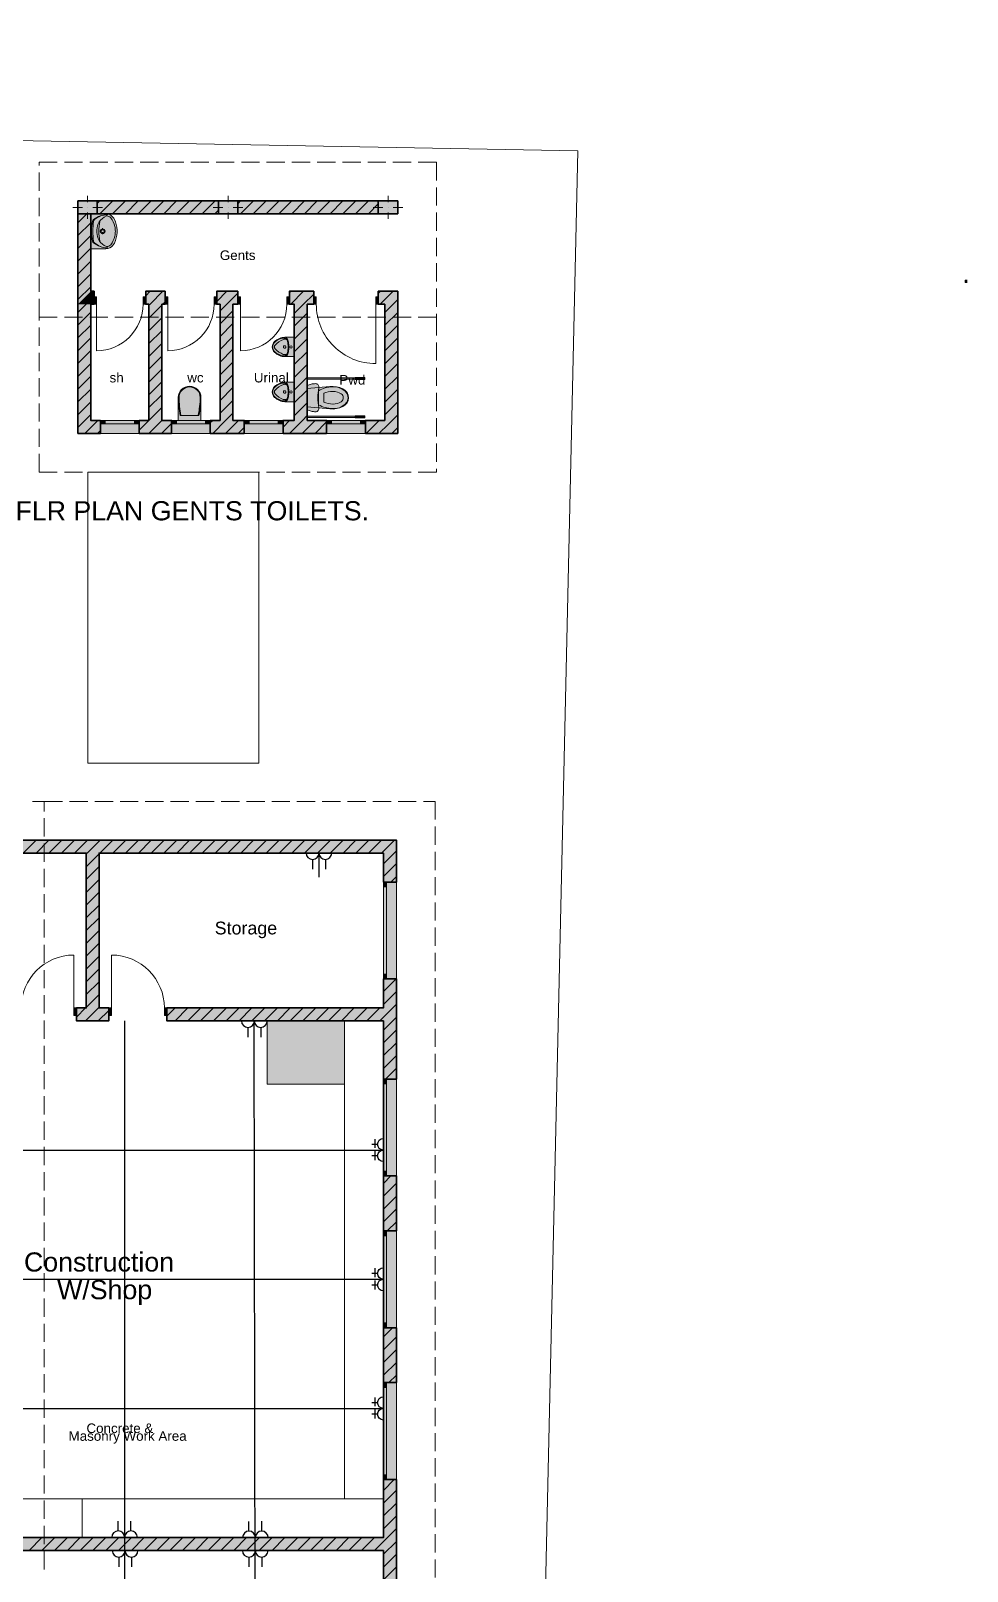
# Model space of a CAD drawing. Header units: millimetres. Extents: x 140718 to 249917, y 39137 to 308394.
# Drawn here: x 235426 to 249917, y 284549 to 308394 of the extents above; entities that cross this region are included whole.
import ezdxf

# ---------------------------------------------------------------- set-up
doc = ezdxf.new("R2010")
doc.units = ezdxf.units.MM
doc.layers.get('0').update_dxf_attribs({"color": 1})
for name, color, linetype in [('lights', 1, 'Continuous'), ('PDF_2D Drafting - General', 7, 'Continuous'), ('PLACEMENT', 40, 'Continuous'), ('power', 130, 'Continuous')]:
    doc.layers.add(name, color=color, linetype=linetype)
for name, color, linetype, true_color in [('PDF_Geometry', 7, 'Continuous', 0xff6600), ('PDF_Interior$-$Furniture$', 7, 'Continuous', 0x6a6a6a), ('PDF_Shell - Roof', 7, 'Continuous', 0xbf8080), ('PDF_Solid Fills', 7, 'Continuous', 0xffffff), ('PDF_Structural - Bearing', 7, 'Continuous', 0xffffff)]:
    doc.layers.add(name, color=color, linetype=linetype, true_color=true_color)
doc.styles.add('PDF Arial-BoldMT', font='arial.ttf')
doc.styles.add('PDF ArialMT', font='arial.ttf')

# ---------------------------------------------------------------- blocks, each defined once
blk = doc.blocks.new('SCKT')
at = {"layer": 'PDF_Geometry', "color": 1, "lineweight": 25}
for points in [[(-4, -604), (-4, 597)], [(298, 295), (594, 295)], [(446, 570), (446, 110)], [(298, -303), (594, -303)], [(399, -123), (399, -123)], [(446, -59), (446, -525)]]:
    blk.add_lwpolyline(points, dxfattribs=at)
blk.add_lwpolyline([(0, -598, 1), (0, 0, 1), (0, 598)], format="xyb", dxfattribs=at)
blk = doc.blocks.new('socket')
at = {"layer": 'lights'}
for p, q in [((-100, 100), (-252, 100)), ((0, -198), (0, 200)), ((-100, -98), (-250, -98))]:
    blk.add_line(p, q, dxfattribs=at)
for centre in [(0, 100), (0, -98)]:
    blk.add_arc(centre, 100, 90, 270, dxfattribs=at)

msp = doc.modelspace()

# ---------------------------------------------------------------- hatches: boundary and pattern name
at = {"layer": 'PDF_Interior$-$Furniture$', "true_color": 0xffffff, "transparency": 33554559}
for points in [[(236583, 305021), (236591, 305021), (236599, 305022), (236615, 305024), (236630, 305028), (236645, 305034), (236659, 305041), (236673, 305050), (236685, 305061), (236696, 305073), (236708, 305090), (236719, 305109), (236728, 305128), (236736, 305148), (236744, 305171), (236749, 305188), (236754, 305209), (236758, 305230), (236761, 305251), (236763, 305273), (236764, 305291), (236763, 305310), (236761, 305331), (236758, 305353), (236754, 305374), (236749, 305394), (236743, 305416), (236736, 305435), (236728, 305455), (236719, 305474), (236708, 305493), (236696, 305510), (236685, 305522), (236673, 305533), (236659, 305542), (236645, 305549), (236630, 305555), (236615, 305559), (236599, 305561), (236583, 305561), (236354, 305561), (236354, 305021)], [(239504, 303650), (239361, 303650), (239350, 303650), (239339, 303649), (239328, 303648), (239317, 303646), (239306, 303643), (239295, 303640), (239285, 303637), (239274, 303632), (239264, 303628), (239254, 303623), (239244, 303617), (239234, 303611), (239225, 303604), (239216, 303598), (239208, 303591), (239200, 303583), (239192, 303575), (239184, 303565), (239178, 303555), (239173, 303545), (239169, 303534), (239166, 303523), (239164, 303511), (239164, 303500), (239504, 303500)], [(239504, 303350), (239504, 303500), (239164, 303500), (239164, 303488), (239166, 303477), (239169, 303466), (239173, 303455), (239178, 303444), (239184, 303435), (239192, 303425), (239200, 303417), (239208, 303409), (239216, 303402), (239225, 303395), (239234, 303389), (239244, 303383), (239254, 303377), (239264, 303372), (239274, 303367), (239285, 303363), (239295, 303360), (239306, 303356), (239317, 303354), (239328, 303352), (239339, 303351), (239350, 303350), (239361, 303350)], [(237883, 302892), (237874, 302891), (237866, 302891), (237857, 302890), (237849, 302888), (237840, 302886), (237832, 302884), (237824, 302882), (237816, 302878), (237808, 302875), (237800, 302871), (237793, 302867), (237786, 302862), (237779, 302857), (237772, 302852), (237765, 302847), (237759, 302841), (237753, 302835), (237748, 302828), (237742, 302821), (237737, 302814), (237733, 302807), (237729, 302800), (237725, 302792), (237721, 302784), (237718, 302776), (237715, 302768), (237713, 302760), (237711, 302752), (237710, 302743), (237709, 302735), (237708, 302726), (237708, 302718), (237708, 302362), (237883, 302362)], [(237883, 302892), (237883, 302362), (238058, 302362), (238058, 302718), (238058, 302726), (238057, 302735), (238056, 302743), (238054, 302752), (238053, 302760), (238050, 302768), (238048, 302776), (238045, 302784), (238041, 302792), (238037, 302800), (238033, 302807), (238028, 302814), (238023, 302821), (238018, 302828), (238013, 302835), (238007, 302841), (238000, 302847), (237994, 302852), (237987, 302857), (237980, 302862), (237973, 302867), (237965, 302871), (237958, 302875), (237950, 302878), (237942, 302882), (237934, 302884), (237925, 302886), (237917, 302888), (237909, 302890), (237900, 302891), (237892, 302891)], [(239504, 302953), (239361, 302953), (239350, 302953), (239339, 302952), (239328, 302951), (239317, 302949), (239306, 302947), (239295, 302943), (239285, 302940), (239274, 302936), (239264, 302931), (239254, 302926), (239244, 302920), (239234, 302914), (239225, 302908), (239216, 302901), (239208, 302894), (239200, 302886), (239192, 302878), (239184, 302868), (239178, 302859), (239173, 302848), (239169, 302837), (239166, 302826), (239164, 302815), (239164, 302803), (239504, 302803)], [(239704, 302527), (239719, 302520), (239734, 302514), (239750, 302509), (239766, 302505), (239782, 302501), (239799, 302499), (239816, 302497), (239832, 302497), (239844, 302498), (239855, 302502), (239865, 302508), (239873, 302516), (239879, 302526), (239883, 302537), (239885, 302548), (239884, 302560), (239877, 302598), (239872, 302637), (239869, 302675), (239868, 302714), (239869, 302753), (239872, 302792), (239877, 302830), (239884, 302869), (239885, 302880), (239883, 302892), (239879, 302903), (239873, 302912), (239865, 302921), (239855, 302927), (239844, 302930), (239832, 302932), (239816, 302931), (239799, 302930), (239782, 302927), (239766, 302924), (239750, 302920), (239734, 302914), (239719, 302908), (239704, 302901)], [(240157, 302545), (240207, 302557), (240254, 302576), (240291, 302602), (240320, 302635), (240337, 302673), (240344, 302714), (240337, 302755), (240320, 302794), (240291, 302827), (240254, 302852), (240207, 302871), (240157, 302884), (240106, 302889), (240054, 302888), (239704, 302855), (239704, 302573), (240054, 302541), (240106, 302539)], [(239504, 302653), (239504, 302803), (239164, 302803), (239164, 302791), (239166, 302780), (239169, 302769), (239173, 302758), (239178, 302748), (239184, 302738), (239192, 302728), (239200, 302720), (239208, 302712), (239216, 302705), (239225, 302698), (239234, 302692), (239244, 302686), (239254, 302680), (239264, 302675), (239274, 302671), (239285, 302666), (239295, 302663), (239306, 302660), (239317, 302657), (239328, 302655), (239339, 302654), (239350, 302653), (239361, 302653)]]:
    msp.add_hatch(color=7, dxfattribs=at).paths.add_polyline_path(points)
at = {"layer": 'PDF_Structural - Bearing', "transparency": 33554559}
for color, points in [(7, [(236154, 304162), (236354, 304362), (236404, 304362), (236404, 304277), (236404, 304162)]), (7, [(237204, 304362), (237504, 304362), (237504, 304277), (237504, 304162), (237204, 304162), (237204, 304277)]), (7, [(238304, 304277), (238304, 304362), (238629, 304362), (238629, 304277), (238629, 304162), (238304, 304162)]), (7, [(239429, 304277), (239429, 304362), (239804, 304362), (239804, 304277), (239804, 304162), (239429, 304162)]), (7, [(240804, 304362), (241104, 304362), (240904, 304162), (240804, 304162), (240804, 304277)]), (7, [(236154, 302162), (236354, 302362), (236504, 302362), (236504, 302312), (236504, 302162)]), (256, [(237104, 302362), (237104, 302312), (237104, 302162), (236504, 302162), (236504, 302312), (236504, 302362)]), (7, [(237104, 302312), (237104, 302362), (237604, 302362), (237604, 302312), (237604, 302162), (237104, 302162)]), (256, [(238204, 302362), (238204, 302312), (238204, 302162), (237604, 302162), (237604, 302312), (237604, 302362)]), (7, [(238204, 302162), (238204, 302312), (238204, 302362), (238729, 302362), (238729, 302312), (238729, 302162)]), (256, [(239329, 302362), (239329, 302312), (239329, 302162), (238729, 302162), (238729, 302312), (238729, 302362)]), (7, [(239329, 302162), (239329, 302312), (239329, 302362), (240004, 302362), (240004, 302312), (240004, 302162)]), (256, [(240604, 302362), (240604, 302312), (240604, 302162), (240004, 302162), (240004, 302312), (240004, 302362)]), (7, [(240604, 302312), (240604, 302362), (240904, 302362), (241104, 302162), (240604, 302162)]), (7, [(241083, 295866), (241083, 295216), (240933, 295216), (240883, 295216), (240883, 295666)]), (256, [(240883, 293717), (240883, 295216), (240933, 295216), (241083, 295216), (241083, 293717), (240933, 293717)]), (7, [(240883, 292167), (240883, 293717), (240933, 293717), (241083, 293717), (241083, 292167), (240933, 292167)]), (7, [(236133, 293267), (236633, 293267), (236633, 293152), (236633, 293067), (236133, 293067), (236133, 293152)]), (7, [(237533, 293267), (240883, 293267), (240883, 293067), (237533, 293067), (237533, 293152)]), (256, [(240883, 290667), (240883, 292167), (240933, 292167), (241083, 292167), (241083, 290667), (240933, 290667)]), (7, [(240883, 289817), (240883, 290667), (240933, 290667), (241083, 290667), (241083, 289817), (240933, 289817)]), (256, [(240883, 288317), (240883, 289817), (240933, 289817), (241083, 289817), (241083, 288317), (240933, 288317)]), (7, [(240883, 287467), (240883, 288317), (240933, 288317), (241083, 288317), (241083, 287467), (240933, 287467)]), (256, [(240883, 285967), (240883, 287467), (240933, 287467), (241083, 287467), (241083, 285967), (240933, 285967)]), (7, [(240883, 283968), (240883, 285967), (240933, 285967), (241083, 285967), (241083, 283968), (240933, 283968)])]:
    msp.add_hatch(color=color, dxfattribs=at).paths.add_polyline_path(points)

# ---------------------------------------------------------------- linework, layer by layer
at = {"layer": 'PDF_2D Drafting - General', "color": 8, "lineweight": 15, "true_color": 0x7f7f7f}
for points in [[(142093, 226003), (142712, 308394), (243894, 306536), (242082, 226003)], [(240283, 285667), (240283, 293067)], [(232485, 291367), (232485, 285667), (240883, 285667)], [(236223, 285068), (236223, 285667)]]:
    msp.add_lwpolyline(points, dxfattribs=at)
at = {"layer": 'PDF_2D Drafting - General', "lineweight": 13}
msp.add_lwpolyline([(236306, 301562), (238954, 301562), (238954, 297056), (236306, 297056)], close=True, dxfattribs=at)
at = {"layer": 'PDF_Geometry', "color": 39, "lineweight": 13, "true_color": 0x573938}
msp.add_lwpolyline([(249917, 304533), (249884, 304533), (249884, 304499), (249917, 304499)], dxfattribs=at)
at = {"layer": 'PDF_Interior$-$Furniture$', "lineweight": 20}
for points in [[(236764, 305291, 0.018679), (236763, 305310, 0.096344), (236719, 305474, 0.049445), (236696, 305510, 0.227462), (236588, 305562, 0.010566), (236583, 305561), (236354, 305561), (236354, 305021), (236583, 305021, 0.010647), (236588, 305021, 0.227449), (236696, 305073, 0.049467), (236719, 305109, 0.096326), (236763, 305273, 0.018663)], [(236725, 305366, 0.12806), (236663, 305500, 0.218033), (236602, 305528, 0.016418), (236597, 305528, 0.156079), (236483, 305435, 0.135923), (236448, 305311, 0.018288), (236449, 305291, 0.018247), (236448, 305272, 0.135923), (236483, 305148, 0.156083), (236597, 305055, 0.016418), (236602, 305055, 0.218028), (236663, 305083, 0.128026), (236725, 305217, 0.058839), (236734, 305291, 0.058852)], [(239386, 303613, 0.25868), (239342, 303637, 0.025019), (239338, 303637, 0.148208), (239206, 303581, 0.211776), (239170, 303500, 0.211797), (239206, 303419, 0.148206), (239338, 303363, 0.025043), (239342, 303363, 0.25868), (239386, 303387, 0.079386), (239398, 303413, 0.057137), (239408, 303500, 0.05713), (239398, 303587, 0.079389)], [(239386, 302916, 0.258643), (239342, 302940, 0.022546), (239338, 302940, 0.148128), (239206, 302884, 0.211743), (239170, 302803, 0.211685), (239206, 302722, 0.148133), (239338, 302666, 0.022546), (239342, 302666, 0.258656), (239386, 302690, 0.079228), (239398, 302717, 0.057106), (239408, 302803, 0.05712), (239398, 302890, 0.079228)], [(240116, 302882, 0.013772), (240102, 302881, 0.005905), (240092, 302881, 0.133325), (239877, 302823), (239877, 302714), (239877, 302605, 0.133373), (240092, 302547, 0.005905), (240102, 302547, 0.013772), (240116, 302547, 0.214635), (240308, 302633, 0.158582), (240335, 302714, 0.158576), (240308, 302795, 0.214592)], [(240229, 302776, 0.140197), (240106, 302812, 0.004945), (240101, 302812, 0.100905), (239959, 302783), (239959, 302714), (239959, 302645, 0.100905), (240101, 302616, 0.004945), (240106, 302616, 0.140199), (240229, 302652, 0.234015), (240261, 302714, 0.234015)]]:
    msp.add_lwpolyline(points, format="xyb", close=True, dxfattribs=at)
for points in [[(236365, 305286, 0.055586), (236382, 305137, 0.166138), (236397, 305112, 0.173325), (236612, 305035, 0.003235), (236618, 305035, -0.00439), (236612, 305035, -0.182842), (236412, 305112, -0.179667), (236397, 305139, -0.033327), (236386, 305292, -0.032529), (236397, 305444, -0.179182), (236412, 305471, -0.182799), (236614, 305547, 0.172867), (236397, 305471, 0.16266), (236382, 305446, 0.055268), (236365, 305297)], [(236492, 305442, 0.038282), (236480, 305291, 0.038246), (236492, 305140)], [(239199, 303583, 0.204179), (239163, 303500, 0.204196), (239199, 303417, 0.095033), (239273, 303367, 0.104397), (239356, 303350, 0.005731), (239361, 303350), (239504, 303350), (239504, 303650), (239361, 303650, 0.005731), (239356, 303650, 0.104528), (239273, 303632, 0.095029), (239199, 303583)], [(239378, 303615, 0.087907), (239356, 303619, 0.090302), (239334, 303615, 0.105757), (239207, 303529, 0.187475), (239196, 303500, 0.187532), (239208, 303471, 0.105757), (239333, 303385, 0.090307), (239356, 303381, 0.087907), (239378, 303385)], [(238058, 302718, 0.414314), (237883, 302892, 0.414325), (237708, 302718), (237708, 302362), (238058, 302362), (238058, 302718, -0.04745), (238028, 302440), (237738, 302440, -0.04745), (237708, 302718)], [(238016, 302440, 0.047856), (238047, 302718, 0.414235), (237883, 302881, 0.414422), (237720, 302718, 0.04783), (237750, 302440)], [(239199, 302886, 0.204095), (239163, 302803, 0.20418), (239199, 302720, 0.095256), (239273, 302671, 0.104538), (239356, 302653, 0.002869), (239361, 302653), (239504, 302653), (239504, 302953), (239361, 302953, 0.002869), (239356, 302953, 0.104528), (239273, 302936, 0.095136), (239199, 302886)], [(239378, 302918, 0.087366), (239356, 302922, 0.09035), (239334, 302918, 0.105763), (239207, 302832, 0.187476), (239196, 302803, 0.187484), (239208, 302774, 0.10582), (239333, 302688, 0.090843), (239356, 302684, 0.087366), (239378, 302688)]]:
    msp.add_lwpolyline(points, format="xyb", dxfattribs=at)
for points in [[(236354, 305377), (236354, 305206)], [(236492, 305291), (236521, 305291)], [(236537, 305337), (236537, 305308)], [(236537, 305275), (236537, 305246)], [(236554, 305291), (236583, 305291)], [(239334, 303508), (239334, 303492)], [(239346, 303519), (239361, 303519)], [(239361, 303481), (239346, 303481)], [(239373, 303508), (239373, 303492)], [(240102, 302881), (240102, 302881)], [(239334, 302811), (239334, 302795)], [(239346, 302822), (239361, 302822)], [(239361, 302784), (239346, 302784)], [(239373, 302811), (239373, 302795)], [(239877, 302823), (239877, 302823)], [(239959, 302783), (239959, 302783)], [(240106, 302812), (240106, 302812)], [(240106, 302617), (240106, 302617)], [(240229, 302776), (240229, 302776)], [(240229, 302652), (240229, 302652)], [(240261, 302714), (240261, 302714)], [(240308, 302795), (240308, 302795)], [(240308, 302633), (240308, 302633)], [(240335, 302714), (240335, 302714)], [(240102, 302547), (240102, 302547)]]:
    msp.add_lwpolyline(points, dxfattribs=at)
for points in [[(239709, 303032), (239704, 303032), (239704, 302992), (239709, 302992)], [(239719, 302520), (239734, 302514), (239750, 302509), (239766, 302505), (239782, 302501), (239799, 302499), (239816, 302497), (239832, 302497), (239844, 302498), (239855, 302502), (239865, 302508), (239873, 302516), (239879, 302526), (239883, 302537), (239885, 302548), (239884, 302560), (239877, 302598), (239872, 302637), (239869, 302675), (239868, 302714), (239869, 302753), (239872, 302792), (239877, 302830), (239884, 302869), (239885, 302880), (239883, 302892), (239879, 302903), (239873, 302912), (239865, 302921), (239855, 302927), (239844, 302930), (239832, 302932), (239816, 302931), (239799, 302930), (239782, 302927), (239766, 302924), (239750, 302920), (239734, 302914), (239719, 302908), (239704, 302901), (239704, 302527)], [(240207, 302557), (240254, 302576), (240291, 302602), (240320, 302635), (240337, 302673), (240344, 302714), (240337, 302755), (240320, 302794), (240291, 302827), (240254, 302852), (240207, 302871), (240157, 302884), (240106, 302889), (240054, 302888), (239704, 302855), (239704, 302573), (240054, 302541), (240106, 302539), (240157, 302545)], [(240444, 303002), (240444, 303022), (239709, 303022), (239709, 303002)], [(240594, 302997), (240594, 303027), (240444, 303027), (240444, 302997)], [(239709, 302437), (239704, 302437), (239704, 302397), (239709, 302397)], [(240444, 302407), (240444, 302427), (239709, 302427), (239709, 302407)], [(240594, 302402), (240594, 302432), (240444, 302432), (240444, 302402)]]:
    msp.add_lwpolyline(points, close=True, dxfattribs=at)
at = {"layer": 'PDF_Interior$-$Furniture$', "color": 104, "lineweight": 20, "true_color": 0x029e21}
msp.add_lwpolyline([(240283, 292087), (239083, 292087), (239083, 293067), (240283, 293067)], close=True, dxfattribs=at)
at = {"layer": 'PDF_Interior$-$Furniture$', "lineweight": 20}
for radius in [35, 25]:
    msp.add_circle((236537, 305291), radius, dxfattribs=at)
for centre, radius, start, end in [((236612, 305201), 347, 89.0576, 90.0192), ((236613, 305221), 327, 89.1993, 89.8894), ((239351, 303606), 44.6, 36.1949, 77.4139), ((239273, 303551), 141, 9.4114, 35.6567), ((239019, 303500), 400, 0.0553, 10.6743), ((239351, 303394), 44.6, 282.5853, 323.8063), ((239273, 303449), 141, 324.3438, 350.588), ((239019, 303500), 400, 349.326, 359.9464), ((239351, 302910), 44.5, 36.16, 77.445), ((239273, 302854), 141, 9.4139, 35.665), ((239020, 302803), 400, 0.052, 10.6777), ((239351, 302697), 44.5, 282.5527, 323.8385), ((239273, 302752), 141, 324.3353, 350.5966), ((239020, 302803), 400, 349.324, 359.9462)]:
    msp.add_arc(centre, radius, start, end, dxfattribs=at)
for points in [[(236365, 305291), (236365, 305293), (236365, 305295), (236365, 305297)], [(236365, 305286), (236365, 305288), (236365, 305290), (236365, 305292)], [(239334, 303508), (239334, 303514), (239339, 303519), (239345, 303519)], [(239345, 303481), (239339, 303481), (239334, 303486), (239334, 303492)], [(239360, 303519), (239366, 303519), (239372, 303514), (239372, 303508)], [(239372, 303492), (239372, 303486), (239366, 303481), (239360, 303481)], [(239454, 303518), (239444, 303518), (239435, 303510), (239435, 303500)], [(239435, 303500), (239435, 303490), (239444, 303481), (239454, 303481)], [(239473, 303500), (239473, 303510), (239464, 303518), (239454, 303518)], [(239454, 303481), (239464, 303481), (239473, 303490), (239473, 303500)], [(237719, 302716), (237719, 302716), (237719, 302717), (237719, 302718)], [(239334, 302811), (239334, 302817), (239339, 302822), (239345, 302822)], [(239345, 302784), (239339, 302784), (239334, 302789), (239334, 302795)], [(239360, 302822), (239366, 302822), (239372, 302817), (239372, 302811)], [(239372, 302795), (239372, 302789), (239366, 302784), (239360, 302784)], [(239454, 302821), (239444, 302821), (239435, 302813), (239435, 302803)], [(239435, 302803), (239435, 302793), (239444, 302785), (239454, 302785)], [(239473, 302803), (239473, 302813), (239464, 302821), (239454, 302821)], [(239454, 302785), (239464, 302785), (239473, 302793), (239473, 302803)]]:
    msp.add_open_spline(points, degree=3, dxfattribs=at)
at = {"layer": 'PDF_Interior$-$Furniture$', "color": 7, "lineweight": 0, "true_color": 0xffffff, "transparency": 33554559}
for points in [[(239709, 302992), (239709, 303032), (239704, 302992), (239704, 303032)], [(239709, 303002), (240444, 303002), (239709, 303022), (240444, 303022)], [(240444, 302997), (240594, 302997), (240444, 303027), (240594, 303027)], [(239709, 302397), (239709, 302437), (239704, 302397), (239704, 302437)], [(239709, 302407), (240444, 302407), (239709, 302427), (240444, 302427)], [(240444, 302402), (240594, 302402), (240444, 302432), (240594, 302432)], [(240283, 292087), (239083, 292087), (240283, 293067), (239083, 293067)]]:
    msp.add_solid(points, dxfattribs=at)
at = {"layer": 'PDF_Shell - Roof', "lineweight": 13}
for points in [[(235554, 306309), (235554, 306361), (235836, 306361)], [(235554, 305917), (235554, 306200)], [(235945, 306361), (236228, 306361)], [(236337, 306361), (236619, 306361)], [(236728, 306361), (237010, 306361)], [(237119, 306361), (237401, 306361)], [(237510, 306361), (237792, 306361)], [(237901, 306361), (238183, 306361)], [(238293, 306361), (238575, 306361)], [(238684, 306361), (238966, 306361)], [(239075, 306361), (239357, 306361)], [(239466, 306361), (239748, 306361)], [(239857, 306361), (240139, 306361)], [(240248, 306361), (240531, 306361)], [(240640, 306361), (240922, 306361)], [(241031, 306361), (241313, 306361)], [(241422, 306361), (241704, 306361), (241704, 306079)], [(241704, 305970), (241704, 305688)], [(235554, 305526), (235554, 305808)], [(241704, 305579), (241704, 305297)], [(235554, 305135), (235554, 305417)], [(235554, 304744), (235554, 305026)], [(241704, 305188), (241704, 304906)], [(241704, 304797), (241704, 304514)], [(235554, 304353), (235554, 304635)], [(241704, 304405), (241704, 304123)], [(235554, 304244), (235554, 303962), (235836, 303962)], [(235554, 303909), (235554, 303962)], [(235554, 303518), (235554, 303800)], [(235945, 303962), (236228, 303962)], [(236337, 303962), (236619, 303962)], [(236728, 303962), (237010, 303962)], [(237119, 303962), (237401, 303962)], [(237510, 303962), (237792, 303962)], [(237901, 303962), (238183, 303962)], [(238293, 303962), (238575, 303962)], [(238684, 303962), (238966, 303962)], [(239075, 303962), (239357, 303962)], [(239466, 303962), (239748, 303962)], [(239857, 303962), (240139, 303962)], [(240248, 303962), (240531, 303962)], [(240640, 303962), (240922, 303962)], [(241031, 303962), (241313, 303962)], [(241422, 303962), (241704, 303962), (241704, 304014)], [(241704, 303962), (241704, 303679)], [(241704, 303570), (241704, 303288)], [(235554, 303127), (235554, 303409)], [(241704, 303179), (241704, 302897)], [(235554, 302735), (235554, 303018)], [(235554, 302344), (235554, 302626)], [(241704, 302788), (241704, 302506)], [(241704, 302397), (241704, 302115)], [(235554, 301953), (235554, 302235)], [(241704, 302006), (241704, 301724)], [(235836, 301562), (235554, 301562), (235554, 301844)], [(236227, 301562), (235945, 301562)], [(236618, 301562), (236336, 301562)], [(237009, 301562), (236727, 301562)], [(237401, 301562), (237118, 301562)], [(237792, 301562), (237510, 301562)], [(238183, 301562), (237901, 301562)], [(238574, 301562), (238292, 301562)], [(238965, 301562), (238683, 301562)], [(239357, 301562), (239074, 301562)], [(239748, 301562), (239465, 301562)], [(240139, 301562), (239857, 301562)], [(240530, 301562), (240248, 301562)], [(240921, 301562), (240639, 301562)], [(241312, 301562), (241030, 301562)], [(241704, 301615), (241704, 301562), (241421, 301562)], [(235634, 296311), (235634, 296466), (235452, 296466)], [(235634, 296466), (235916, 296466)], [(236025, 296466), (236307, 296466)], [(236416, 296466), (236698, 296466)], [(236807, 296466), (237089, 296466)], [(237198, 296466), (237481, 296466)], [(237590, 296466), (237872, 296466)], [(237981, 296466), (238263, 296466)], [(238372, 296466), (238654, 296466)], [(238763, 296466), (239045, 296466)], [(239154, 296466), (239436, 296466)], [(239545, 296466), (239828, 296466)], [(239937, 296466), (240219, 296466)], [(240328, 296466), (240610, 296466)], [(240719, 296466), (241001, 296466)], [(241110, 296466), (241392, 296466)], [(241501, 296466), (241683, 296466), (241683, 296184)], [(235634, 295920), (235634, 296203)], [(241683, 296075), (241683, 295793)], [(235634, 295529), (235634, 295811)], [(241683, 295684), (241683, 295402)], [(235634, 295138), (235634, 295420)], [(241683, 295293), (241683, 295011)], [(235634, 294747), (235634, 295029)], [(241683, 294902), (241683, 294619)], [(235634, 294356), (235634, 294638)], [(241683, 294511), (241683, 294228)], [(235634, 293964), (235634, 294247)], [(241683, 294119), (241683, 293837)], [(235634, 293573), (235634, 293855)], [(241683, 293728), (241683, 293446)], [(235634, 293182), (235634, 293464)], [(241683, 293337), (241683, 293055)], [(235634, 292791), (235634, 293073)], [(241683, 292946), (241683, 292664)], [(235634, 292400), (235634, 292682)], [(241683, 292555), (241683, 292272)], [(235634, 292008), (235634, 292291)], [(241683, 292163), (241683, 291881)], [(235634, 291617), (235634, 291900)], [(241683, 291772), (241683, 291490)], [(235634, 291226), (235634, 291508)], [(241683, 291381), (241683, 291099)], [(235634, 290835), (235634, 291117)], [(241683, 290990), (241683, 290708)], [(235634, 290444), (235634, 290726)], [(241683, 290599), (241683, 290317)], [(235634, 290053), (235634, 290335)], [(241683, 290208), (241683, 289925)], [(235634, 289661), (235634, 289944)], [(241683, 289816), (241683, 289534)], [(235634, 289270), (235634, 289553)], [(241683, 289425), (241683, 289143)], [(235634, 288879), (235634, 289161)], [(241683, 289034), (241683, 288752)], [(235634, 288488), (235634, 288770)], [(241683, 288643), (241683, 288361)], [(235634, 288097), (235634, 288379)], [(241683, 288252), (241683, 287969)], [(235634, 287706), (235634, 287988)], [(241683, 287860), (241683, 287578)], [(235634, 287314), (235634, 287597)], [(241683, 287469), (241683, 287187)], [(235634, 286923), (235634, 287205)], [(241683, 287078), (241683, 286796)], [(235634, 286532), (235634, 286814)], [(241683, 286687), (241683, 286405)], [(235634, 286141), (235634, 286423)], [(241683, 286296), (241683, 286014)], [(235634, 285750), (235634, 286032)], [(241683, 285905), (241683, 285622)], [(235634, 285359), (235634, 285641)], [(241683, 285513), (241683, 285231)], [(235634, 284967), (235634, 285250)], [(241683, 285122), (241683, 284840)], [(235634, 284576), (235634, 284858)], [(241683, 284731), (241683, 284449)]]:
    msp.add_lwpolyline(points, dxfattribs=at)
at = {"layer": 'PDF_Solid Fills', "lineweight": 0, "transparency": 33554559}
msp.add_solid([(249884, 304499), (249884, 304533), (249917, 304499), (249917, 304533)], dxfattribs=at)
at = {"layer": 'PDF_Structural - Bearing', "color": 14, "lineweight": 35, "true_color": 0xa80f02}
for points in [[(236154, 305761), (236154, 305561), (236454, 305561), (236454, 305761)], [(238329, 305761), (238329, 305561), (238629, 305561), (238629, 305761)], [(240804, 305761), (240804, 305561), (241104, 305561), (241104, 305761)]]:
    msp.add_lwpolyline(points, close=True, dxfattribs=at)
at = {"layer": 'PDF_Structural - Bearing', "color": 1, "lineweight": 0}
for points in [[(236304, 305741), (236304, 305841)], [(238479, 305741), (238479, 305841)], [(240954, 305741), (240954, 305841)], [(236224, 305661), (236074, 305661)], [(236304, 305661), (236304, 305661)], [(236304, 305581), (236304, 305481)], [(236384, 305661), (236534, 305661)], [(238399, 305661), (238249, 305661)], [(238479, 305661), (238479, 305661)], [(238479, 305581), (238479, 305481)], [(238559, 305661), (238709, 305661)], [(240874, 305661), (240724, 305661)], [(240954, 305661), (240954, 305661)], [(240954, 305581), (240954, 305481)], [(241034, 305661), (241184, 305661)]]:
    msp.add_lwpolyline(points, dxfattribs=at)
at = {"layer": 'PDF_Structural - Bearing', "color": 7, "lineweight": 13}
for points in [[(236454, 305720), (236495, 305761)], [(236493, 305561), (236693, 305761)], [(236691, 305561), (236891, 305761)], [(236889, 305561), (237089, 305761)], [(237087, 305561), (237287, 305761)], [(237285, 305561), (237485, 305761)], [(237483, 305561), (237683, 305761)], [(237681, 305561), (237881, 305761)], [(237879, 305561), (238079, 305761)], [(238077, 305561), (238277, 305761)], [(238629, 305718), (238673, 305761)], [(238671, 305561), (238871, 305761)], [(238869, 305561), (239069, 305761)], [(239067, 305561), (239267, 305761)], [(239265, 305561), (239465, 305761)], [(239463, 305561), (239662, 305761)], [(239661, 305561), (239860, 305761)], [(239859, 305561), (240059, 305761)], [(240057, 305561), (240257, 305761)], [(240254, 305561), (240454, 305761)], [(240452, 305561), (240652, 305761)], [(240650, 305561), (240804, 305715)], [(236295, 305561), (236154, 305420)], [(238275, 305561), (238329, 305616)], [(236354, 305422), (236154, 305223)], [(236354, 305225), (236154, 305025)], [(236354, 305027), (236154, 304827)], [(236354, 304829), (236154, 304629)], [(236354, 304631), (236154, 304431)], [(236354, 304433), (236154, 304233)]]:
    msp.add_lwpolyline(points, dxfattribs=at)
at = {"layer": 'PDF_Structural - Bearing', "color": 7, "lineweight": 35}
for points in [[(238329, 305761), (236454, 305761)], [(240804, 305761), (238629, 305761)], [(236154, 305561), (236154, 304162), (236154, 302162), (236504, 302162), (236504, 302312), (236504, 302362), (236354, 302362), (236354, 304162), (236404, 304162), (236404, 304277), (236404, 304362), (236354, 304362), (236354, 305561)], [(236454, 305561), (238329, 305561)], [(238629, 305561), (240804, 305561)], [(236404, 304162), (236367, 304162), (236404, 304162), (236404, 304277), (236404, 304362), (236367, 304362), (236404, 304362)], [(237504, 304362), (237204, 304362), (237204, 304277), (237204, 304162), (237254, 304162), (237254, 302362), (237104, 302362), (237104, 302312), (237104, 302162), (237604, 302162), (237604, 302312), (237604, 302362), (237454, 302362), (237454, 304162), (237504, 304162), (237504, 304277), (237504, 304162), (237467, 304162), (237504, 304162)], [(237204, 304162), (237241, 304162), (237204, 304162), (237204, 304277), (237204, 304362), (237241, 304362), (237204, 304362)], [(238629, 304362), (238304, 304362), (238304, 304277), (238304, 304162), (238354, 304162), (238354, 302362), (238204, 302362), (238204, 302312), (238204, 302162), (238729, 302162), (238729, 302312), (238729, 302362), (238554, 302362), (238554, 304162), (238629, 304162), (238629, 304277), (238629, 304162), (238592, 304162), (238629, 304162)], [(238304, 304162), (238341, 304162), (238304, 304162), (238304, 304277), (238304, 304362), (238341, 304362), (238304, 304362)], [(239429, 304162), (239466, 304162), (239429, 304162), (239429, 304277), (239429, 304162), (239504, 304162), (239504, 302362), (239329, 302362), (239329, 302312), (239329, 302162), (240004, 302162), (240004, 302312), (240004, 302362), (239704, 302362), (239704, 304162), (239804, 304162), (239804, 304277), (239804, 304362), (239429, 304362)], [(239804, 304162), (239767, 304162), (239804, 304162), (239804, 304277), (239804, 304362), (239767, 304362), (239804, 304362)], [(240804, 304162), (240841, 304162), (240804, 304162), (240804, 304277), (240804, 304362), (240841, 304362), (240804, 304362)], [(236504, 302362), (236504, 302312)], [(237104, 302362), (237104, 302312)], [(237604, 302362), (237604, 302312)], [(238204, 302362), (238204, 302312)], [(238729, 302362), (238729, 302312)], [(239329, 302362), (239329, 302312)], [(240004, 302362), (240004, 302312)], [(240604, 302362), (240604, 302312)], [(231884, 295216), (231834, 295216), (231684, 295216), (231684, 295866), (241083, 295866), (241083, 295216), (240933, 295216), (240883, 295216), (240883, 295666), (236483, 295666), (236483, 293267), (236633, 293267), (236633, 293152), (236633, 293067), (236596, 293067), (236633, 293067)], [(236133, 293267), (236133, 293152), (236133, 293267), (236171, 293267), (236133, 293267), (236283, 293267), (236283, 295666), (231884, 295666), (231884, 295216), (231834, 295216)], [(240883, 295216), (240933, 295216)], [(237533, 293267), (237533, 293152), (237533, 293067), (237533, 293152), (237533, 293267), (237570, 293267), (237533, 293267), (240883, 293267), (240883, 293717), (240933, 293717), (241083, 293717), (241083, 292167), (240933, 292167), (240883, 292167), (240883, 293067), (237533, 293067), (237570, 293067), (237533, 293067)], [(240883, 293717), (240933, 293717)], [(236133, 293067), (236133, 293152), (236133, 293067), (236171, 293067), (236133, 293067), (236633, 293067), (236633, 293152), (236633, 293267), (236596, 293267), (236633, 293267)], [(240883, 292167), (240933, 292167)], [(240883, 290667), (240933, 290667)], [(240883, 289817), (240933, 289817)], [(240883, 288317), (240933, 288317)], [(240883, 287467), (240933, 287467)], [(231834, 285268), (231884, 285268), (231884, 285068), (240883, 285068), (240883, 285967), (240933, 285967), (241083, 285967), (241083, 283968), (240933, 283968), (240883, 283968), (240883, 284868), (231884, 284868), (231884, 282518), (231834, 282518)], [(240883, 285967), (240933, 285967)]]:
    msp.add_lwpolyline(points, dxfattribs=at)
at = {"layer": 'PDF_Structural - Bearing', "lineweight": 0}
for points in [[(236404, 304285), (236281, 304162), (236154, 304035)], [(237273, 304362), (237204, 304293)], [(237471, 304362), (237271, 304162), (237254, 304145)], [(238461, 304362), (238304, 304205)], [(238629, 304332), (238459, 304162), (238354, 304057)], [(239451, 304362), (239429, 304340)], [(239648, 304362), (239448, 304162)], [(239804, 304319), (239646, 304162), (239504, 304019)], [(240836, 304362), (240804, 304329)], [(241034, 304362), (240834, 304162)], [(236354, 304037), (236154, 303837)], [(237254, 303947), (237454, 304147)], [(237504, 304197), (237469, 304162)], [(238354, 303859), (238554, 304059)], [(241104, 304233), (240904, 304033)], [(241104, 304035), (240904, 303835)], [(236354, 303839), (236154, 303639)], [(237254, 303749), (237454, 303949)], [(238354, 303661), (238554, 303861)], [(239504, 303821), (239704, 304021)], [(239504, 303623), (239704, 303823)], [(241104, 303837), (240904, 303637)], [(236354, 303641), (236154, 303441)], [(237254, 303551), (237454, 303751)], [(237254, 303353), (237454, 303553)], [(238354, 303463), (238554, 303663)], [(239504, 303425), (239704, 303625)], [(241104, 303639), (240904, 303439)], [(236354, 303443), (236154, 303243)], [(237254, 303155), (237454, 303355)], [(238354, 303265), (238554, 303465)], [(239504, 303227), (239704, 303427)], [(241104, 303441), (240904, 303241)], [(236354, 303245), (236154, 303045)], [(237254, 302957), (237454, 303157)], [(238354, 303067), (238554, 303267)], [(239504, 303029), (239704, 303229)], [(241104, 303243), (240904, 303043)], [(236354, 303047), (236154, 302847)], [(236354, 302849), (236154, 302649)], [(237254, 302759), (237454, 302959)], [(238354, 302869), (238554, 303069)], [(238354, 302671), (238554, 302871)], [(239504, 302831), (239704, 303031)], [(241104, 303045), (240904, 302845)], [(241104, 302847), (240904, 302647)], [(236354, 302651), (236154, 302451)], [(237254, 302561), (237454, 302761)], [(238354, 302473), (238554, 302673)], [(239504, 302633), (239704, 302833)], [(239504, 302435), (239704, 302635)], [(241104, 302649), (240904, 302449)], [(236354, 302453), (236154, 302253)], [(236461, 302362), (236261, 302162)], [(237253, 302362), (237104, 302213)], [(237454, 302365), (237451, 302362), (237251, 302162)], [(237454, 302563), (237254, 302363)], [(238243, 302362), (238204, 302323)], [(238554, 302475), (238441, 302362), (238241, 302162)], [(238639, 302362), (238439, 302162)], [(239430, 302362), (239329, 302260)], [(239704, 302437), (239628, 302362), (239428, 302162)], [(239826, 302362), (239626, 302162)], [(240618, 302362), (240604, 302347)], [(240816, 302362), (240616, 302162)], [(241104, 302451), (240959, 302307)], [(236504, 302207), (236459, 302162)], [(237604, 302317), (237449, 302162)], [(238729, 302254), (238637, 302162)], [(240004, 302341), (239824, 302162)], [(240959, 302306), (240814, 302162)], [(241058, 302208), (241012, 302162)], [(241104, 302253), (241058, 302208)], [(235509, 295866), (235309, 295666)], [(235707, 295866), (235507, 295666)], [(235905, 295866), (235705, 295666)], [(236103, 295866), (235903, 295666)], [(236301, 295866), (236101, 295666)], [(236499, 295866), (236298, 295666), (236283, 295651)], [(236696, 295866), (236496, 295666)], [(236894, 295866), (236694, 295666)], [(237092, 295866), (236893, 295666)], [(237290, 295866), (237090, 295666)], [(237488, 295866), (237288, 295666)], [(237686, 295866), (237486, 295666)], [(237884, 295866), (237684, 295666)], [(238082, 295866), (237882, 295666)], [(238280, 295866), (238080, 295666)], [(238478, 295866), (238278, 295666)], [(238676, 295866), (238476, 295666)], [(238874, 295866), (238674, 295666)], [(239072, 295866), (238872, 295666)], [(239270, 295866), (239070, 295666)], [(239468, 295866), (239268, 295666)], [(239666, 295866), (239466, 295666)], [(239864, 295866), (239664, 295666)], [(240062, 295866), (239862, 295666)], [(240260, 295866), (240060, 295666)], [(240458, 295866), (240258, 295666)], [(240656, 295866), (240456, 295666)], [(240854, 295866), (240654, 295666)], [(241052, 295866), (240852, 295666)], [(241083, 295700), (240883, 295500)], [(236283, 295453), (236483, 295653)], [(236283, 295255), (236483, 295455)], [(241083, 295502), (240883, 295302)], [(236283, 295057), (236483, 295257)], [(241083, 295304), (240996, 295216)], [(236283, 294859), (236483, 295059)], [(236283, 294661), (236483, 294861)], [(236283, 294464), (236483, 294664)], [(236283, 294266), (236483, 294466)], [(236283, 294068), (236483, 294268)], [(236283, 293870), (236483, 294070)], [(236283, 293672), (236483, 293872)], [(236283, 293474), (236483, 293674)], [(241080, 293717), (240883, 293520)], [(236283, 293276), (236483, 293476)], [(241083, 293324), (240883, 293124), (240826, 293067)], [(241083, 293522), (240883, 293322)], [(236274, 293267), (236133, 293126)], [(236483, 293278), (236472, 293267), (236272, 293067)], [(236633, 293230), (236470, 293067)], [(237660, 293267), (237533, 293140)], [(237858, 293267), (237658, 293067)], [(238056, 293267), (237856, 293067)], [(238254, 293267), (238054, 293067)], [(238452, 293267), (238252, 293067)], [(238650, 293267), (238450, 293067)], [(238848, 293267), (238648, 293067)], [(239046, 293267), (238846, 293067)], [(239244, 293267), (239044, 293067)], [(239442, 293267), (239242, 293067)], [(239640, 293267), (239440, 293067)], [(239838, 293267), (239638, 293067)], [(240036, 293267), (239836, 293067)], [(240234, 293267), (240034, 293067)], [(240432, 293267), (240232, 293067)], [(240630, 293267), (240430, 293067)], [(240828, 293267), (240628, 293067)], [(241083, 293126), (240883, 292926)], [(241083, 292928), (240883, 292728)], [(241083, 292730), (240883, 292530)], [(241083, 292532), (240883, 292332)], [(241083, 292334), (240916, 292167)], [(241000, 290667), (240883, 290551)], [(241083, 290553), (240883, 290353)], [(241083, 290355), (240883, 290155)], [(241083, 290157), (240883, 289957)], [(241083, 289959), (240942, 289817)], [(241025, 288317), (240883, 288175)], [(241083, 288177), (240883, 287977)], [(241083, 287979), (240883, 287779)], [(241083, 287781), (240883, 287581)], [(241083, 287583), (240967, 287467)], [(241051, 285967), (240883, 285799)], [(241083, 285801), (240883, 285601)], [(241083, 285603), (240883, 285403)], [(241083, 285208), (240883, 285008), (240743, 284868)], [(241083, 285406), (240883, 285206)], [(235598, 285068), (235398, 284868)], [(235796, 285068), (235596, 284868)], [(235994, 285068), (235794, 284868)], [(236192, 285068), (235992, 284868)], [(236390, 285068), (236190, 284868)], [(236588, 285068), (236388, 284868)], [(236786, 285068), (236586, 284868)], [(236984, 285068), (236784, 284868)], [(237182, 285068), (236982, 284868)], [(237380, 285068), (237180, 284868)], [(237578, 285068), (237378, 284868)], [(237776, 285068), (237576, 284868)], [(237974, 285068), (237774, 284868)], [(238172, 285068), (237972, 284868)], [(238370, 285068), (238170, 284868)], [(238568, 285068), (238368, 284868)], [(238766, 285068), (238566, 284868)], [(238964, 285068), (238764, 284868)], [(239162, 285068), (238962, 284868)], [(239359, 285068), (239159, 284868)], [(239557, 285068), (239357, 284868)], [(239755, 285068), (239555, 284868)], [(239953, 285068), (239753, 284868)], [(240151, 285068), (239951, 284868)], [(240349, 285068), (240149, 284868)], [(240547, 285068), (240347, 284868)], [(240745, 285068), (240545, 284868)], [(241083, 285010), (240883, 284810)], [(241083, 284812), (240883, 284612)], [(241083, 284614), (240883, 284414)]]:
    msp.add_lwpolyline(points, dxfattribs=at)
at = {"layer": 'PDF_Structural - Bearing', "color": 30, "lineweight": 20, "true_color": 0xff6600}
for points in [[(236404, 304162), (236444, 304162), (236444, 304277), (236404, 304277)], [(237204, 304277), (237164, 304277), (237164, 304162), (237204, 304162)], [(237504, 304162), (237544, 304162), (237544, 304277), (237504, 304277)], [(238304, 304277), (238264, 304277), (238264, 304162), (238304, 304162)], [(238629, 304162), (238669, 304162), (238669, 304277), (238629, 304277)], [(239429, 304277), (239389, 304277), (239389, 304162), (239429, 304162)], [(239804, 304277), (239844, 304277), (239844, 304162), (239804, 304162)], [(240804, 304162), (240764, 304162), (240764, 304277), (240804, 304277)], [(236133, 293267), (236093, 293267), (236093, 293152), (236133, 293152)], [(236633, 293267), (236673, 293267), (236673, 293152), (236633, 293152)], [(237533, 293152), (237493, 293152), (237493, 293267), (237533, 293267)]]:
    msp.add_lwpolyline(points, close=True, dxfattribs=at)
at = {"layer": 'PDF_Structural - Bearing', "color": 7, "lineweight": 35}
for points in [[(237467, 304362), (237504, 304362), (237504, 304277), (237504, 304362)], [(238592, 304362), (238629, 304362), (238629, 304277), (238629, 304362)], [(239466, 304362), (239429, 304362), (239429, 304277), (239429, 304362)], [(240804, 304277), (240804, 304162), (240904, 304162), (240904, 302362), (240604, 302362), (240604, 302312), (240604, 302162), (241104, 302162), (241104, 304362), (240804, 304362)], [(241083, 289817), (240933, 289817), (240883, 289817), (240883, 290667), (240933, 290667), (241083, 290667)], [(241083, 288317), (240933, 288317), (240883, 288317), (240883, 287467), (240933, 287467), (241083, 287467)]]:
    msp.add_lwpolyline(points, close=True, dxfattribs=at)
at = {"layer": 'PDF_Structural - Bearing', "color": 30, "lineweight": 18, "true_color": 0xff6600}
for points in [[(236444, 304162), (236444, 303442, 0.414218), (237164, 304162)], [(237544, 304162), (237544, 303442, 0.414218), (238264, 304162)], [(238669, 304162), (238669, 303442, 0.414182), (239389, 304162)], [(240764, 304162), (240764, 303242, -0.414224), (239844, 304162)], [(236093, 293267), (236093, 294087, 0.414192), (235274, 293267)], [(236673, 293267), (236673, 294087, -0.414192), (237493, 293267)]]:
    msp.add_lwpolyline(points, format="xyb", dxfattribs=at)
for points in [[(236504, 302362), (237104, 302362)], [(236579, 302362), (237029, 302362)], [(237604, 302362), (238204, 302362)], [(237679, 302362), (238129, 302362)], [(238729, 302362), (239329, 302362)], [(238804, 302362), (239254, 302362)], [(240004, 302362), (240604, 302362)], [(240079, 302362), (240529, 302362)], [(236504, 302162), (237104, 302162)], [(237029, 302312), (236579, 302312)], [(237604, 302162), (238204, 302162)], [(238129, 302312), (237679, 302312)], [(238729, 302162), (239329, 302162)], [(239254, 302312), (238804, 302312)], [(240004, 302162), (240604, 302162)], [(240529, 302312), (240079, 302312)], [(240883, 295216), (240883, 293717)], [(241083, 295216), (241083, 293717)], [(240883, 295142), (240883, 293792)], [(240933, 293792), (240933, 295142)], [(240883, 292167), (240883, 290667)], [(241083, 292167), (241083, 290667)], [(240883, 292092), (240883, 290742)], [(240933, 290742), (240933, 292092)], [(240883, 289817), (240883, 288317)], [(240883, 289742), (240883, 288392)], [(240933, 288392), (240933, 289742)], [(241083, 289817), (241083, 288317)], [(240883, 287467), (240883, 285967)], [(240883, 287392), (240883, 286042)], [(240933, 286042), (240933, 287392)], [(241083, 287467), (241083, 285967)]]:
    msp.add_lwpolyline(points, dxfattribs=at)
at = {"layer": 'PDF_Structural - Bearing', "color": 30, "lineweight": 20, "true_color": 0xff6600}
for points in [[(236504, 302362), (236579, 302362), (236579, 302312), (236504, 302312)], [(237104, 302312), (237029, 302312), (237029, 302362), (237104, 302362)], [(237604, 302362), (237679, 302362), (237679, 302312), (237604, 302312)], [(238204, 302312), (238129, 302312), (238129, 302362), (238204, 302362)], [(238729, 302362), (238804, 302362), (238804, 302312), (238729, 302312)], [(239329, 302312), (239254, 302312), (239254, 302362), (239329, 302362)], [(240004, 302362), (240079, 302362), (240079, 302312), (240004, 302312)], [(240604, 302312), (240529, 302312), (240529, 302362), (240604, 302362)], [(240883, 295216), (240883, 295142), (240933, 295142), (240933, 295216)], [(240933, 293717), (240933, 293792), (240883, 293792), (240883, 293717)], [(240883, 292167), (240883, 292092), (240933, 292092), (240933, 292167)], [(240933, 290667), (240933, 290742), (240883, 290742), (240883, 290667)], [(240883, 289817), (240883, 289742), (240933, 289742), (240933, 289817)], [(240933, 288317), (240933, 288392), (240883, 288392), (240883, 288317)], [(240883, 287467), (240883, 287392), (240933, 287392), (240933, 287467)], [(240933, 285967), (240933, 286042), (240883, 286042), (240883, 285967)]]:
    msp.add_lwpolyline(points, dxfattribs=at)
at = {"layer": 'PDF_Structural - Bearing', "color": 9, "lineweight": 0, "true_color": 0xdad1ae, "transparency": 33554559}
for points in [[(236154, 305761), (236454, 305761), (236154, 305561), (236454, 305561)], [(238329, 305761), (238629, 305761), (238329, 305561), (238629, 305561)], [(240804, 305761), (241104, 305761), (240804, 305561), (241104, 305561)]]:
    msp.add_solid(points, dxfattribs=at)
at = {"layer": 'PDF_Structural - Bearing', "lineweight": 0, "transparency": 33554559}
for points in [[(236454, 305561), (236454, 305761), (238329, 305561), (238329, 305761)], [(240804, 305761), (240804, 305561), (238629, 305761), (238629, 305561)], [(236154, 304162), (236154, 305561), (236354, 304362), (236354, 305561)], [(236404, 304162), (236444, 304162), (236404, 304277), (236444, 304277)], [(237204, 304277), (237164, 304277), (237204, 304162), (237164, 304162)], [(237504, 304162), (237544, 304162), (237504, 304277), (237544, 304277)], [(238304, 304277), (238264, 304277), (238304, 304162), (238264, 304162)], [(238629, 304162), (238669, 304162), (238629, 304277), (238669, 304277)], [(239429, 304277), (239389, 304277), (239429, 304162), (239389, 304162)], [(239804, 304277), (239804, 304162), (239844, 304277), (239844, 304162)], [(240804, 304162), (240804, 304277), (240764, 304162), (240764, 304277)], [(236504, 302362), (236504, 302312), (236579, 302362), (236579, 302312)], [(236579, 302362), (236579, 302312), (237029, 302362), (237029, 302312)], [(237104, 302312), (237104, 302362), (237029, 302312), (237029, 302362)], [(237604, 302362), (237604, 302312), (237679, 302362), (237679, 302312)], [(237679, 302362), (237679, 302312), (238129, 302362), (238129, 302312)], [(238204, 302312), (238204, 302362), (238129, 302312), (238129, 302362)], [(238729, 302362), (238729, 302312), (238804, 302362), (238804, 302312)], [(238804, 302362), (238804, 302312), (239254, 302362), (239254, 302312)], [(239329, 302312), (239329, 302362), (239254, 302312), (239254, 302362)], [(240004, 302362), (240004, 302312), (240079, 302362), (240079, 302312)], [(240079, 302362), (240079, 302312), (240529, 302362), (240529, 302312)], [(240604, 302312), (240604, 302362), (240529, 302312), (240529, 302362)], [(240883, 295216), (240883, 295142), (240933, 295216), (240933, 295142)], [(240883, 295142), (240883, 293792), (240933, 295142), (240933, 293792)], [(240933, 293717), (240933, 293792), (240883, 293717), (240883, 293792)], [(236133, 293267), (236093, 293267), (236133, 293152), (236093, 293152)], [(236633, 293267), (236633, 293152), (236673, 293267), (236673, 293152)], [(237533, 293152), (237533, 293267), (237493, 293152), (237493, 293267)], [(240883, 292167), (240883, 292092), (240933, 292167), (240933, 292092)], [(240883, 292092), (240883, 290742), (240933, 292092), (240933, 290742)], [(240933, 290667), (240933, 290742), (240883, 290667), (240883, 290742)], [(240883, 289817), (240883, 289742), (240933, 289817), (240933, 289742)], [(240883, 289742), (240883, 288392), (240933, 289742), (240933, 288392)], [(240933, 288317), (240933, 288392), (240883, 288317), (240883, 288392)], [(240883, 287467), (240883, 287392), (240933, 287467), (240933, 287392)], [(240883, 287392), (240883, 286042), (240933, 287392), (240933, 286042)], [(240933, 285967), (240933, 286042), (240883, 285967), (240883, 286042)]]:
    msp.add_solid(points, dxfattribs=at)
at = {"layer": 'PDF_Structural - Bearing', "color": 7, "lineweight": 0, "transparency": 33554559}
for points in [[(240904, 304162), (241104, 304362), (240904, 302362), (241104, 302162)], [(236154, 304162), (236354, 304162), (236154, 302162), (236354, 302362)], [(237254, 304162), (237454, 304162), (237254, 302362), (237454, 302362)], [(238354, 304162), (238554, 304162), (238354, 302362), (238554, 302362)], [(239504, 304162), (239704, 304162), (239504, 302362), (239704, 302362)], [(231884, 295666), (231684, 295866), (240883, 295666), (241083, 295866)], [(236283, 295666), (236483, 295666), (236283, 293267), (236483, 293267)], [(231884, 284868), (231684, 285068), (240883, 284868), (240883, 285068)]]:
    msp.add_solid(points, dxfattribs=at)
at = {"layer": 'PLACEMENT'}
for p, q in [((240883, 293067), (240883, 285068)), ((231884, 285068), (240883, 285068)), ((231835, 284868), (240883, 284868))]:
    msp.add_line(p, q, dxfattribs=at)
at = {"layer": 'power'}
for p, q in [((240883, 295666), (239883, 295666)), ((239883, 295666), (239883, 295292)), ((236883, 261603), (236883, 293067)), ((238944, 261603), (238883, 293067)), ((240883, 285068), (240883, 293067)), ((231884, 291068), (240883, 291068)), ((231884, 289068), (240883, 289068)), ((231884, 287068), (240883, 287068)), ((231884, 285068), (240883, 285068)), ((231884, 284868), (240883, 284868))]:
    msp.add_line(p, q, dxfattribs=at)

# ---------------------------------------------------------------- block references
at = {"xscale": -0.2994753918806968, "yscale": 0.2994753918806968, "zscale": 0.2994753918806968}
for p in [(240882, 291068), (240882, 289068), (240882, 287068)]:
    msp.add_blockref('SCKT', p, dxfattribs=at)
at = {"layer": 'power'}
for p, rotation in [((239886, 295666), 90), ((238886, 293067), 90), ((236876, 285072), 270), ((238900, 285069), 270), ((236886, 284868), 90), ((238901, 284868), 90)]:
    msp.add_blockref('socket', p, dxfattribs=dict(at, rotation=rotation))

# ---------------------------------------------------------------- texts
at = {"layer": 'lights', "color": 7, "attachment_point": 4}
for s, insert, char_height, style in [('Gents', (238351, 304919), 148.1, 'PDF ArialMT'), ('sh', (236645, 303024), 148.1, 'PDF ArialMT'), ('Urinal', (238878, 303024), 148.1, 'PDF ArialMT'), ('wc', (237847, 303024), 148.1, 'PDF ArialMT'), ('Pwd', (240201, 302990), 148.1, 'PDF ArialMT'), ('FLR PLAN GENTS TOILETS.', (235189, 300962), 296.2, 'PDF Arial-BoldMT'), ('Storage', (238272, 294475), 197.5, 'PDF ArialMT'), ('Construction', (235320, 289333), 296.2, 'PDF Arial-BoldMT'), ('W/Shop', (235833, 288862), 296.2, 'PDF Arial-BoldMT'), ('Masonry Work Area', (236010, 286619), 148.1, 'PDF ArialMT'), ('Concrete &', (236287, 286760), 148.1, 'PDF ArialMT')]:
    msp.add_mtext(s, dxfattribs=dict(at, insert=insert, char_height=char_height, style=style))

doc.saveas('drawing.dxf')
